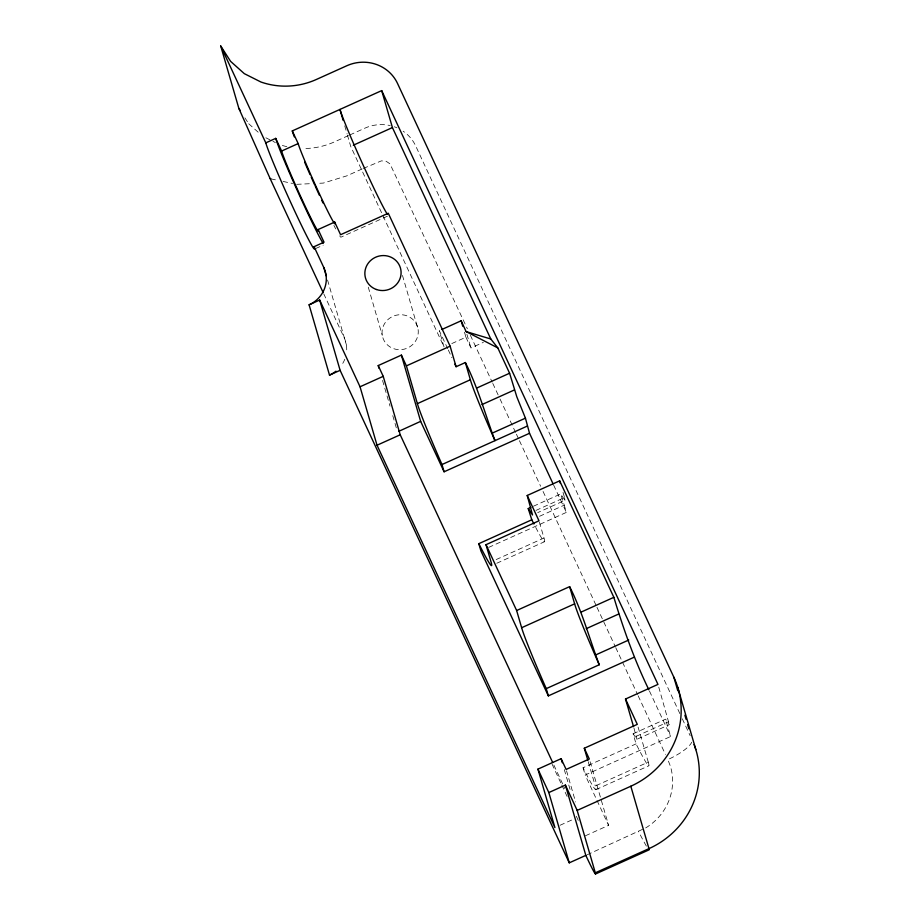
<?xml version="1.0" encoding="UTF-8"?>
<svg xmlns="http://www.w3.org/2000/svg" width="920" height="920" viewBox="0 0 920 920"><rect width="100%" height="100%" fill="white"/><g stroke="black" fill="none" stroke-linecap="round" stroke-linejoin="round"><path stroke-width="0.69" stroke-dasharray="4.6 3.45" d="M587.109 854.795L645.932 827.781A55.993 53.716 -16.2 0 0 670.323 766.015L667.839 759.586A29.083 8.119 -25 0 0 691.736 742.198M348.473 135.562L334.535 141.852A72.714 69.759 -16.2 0 1 302.864 148.534M349.738 134.998L364.941 128.144A38.548 36.972 -16.2 0 1 390.241 125.591M362.077 168.981L346.874 175.835L323.242 183.091L317.653 183.344M363.342 168.417L381.409 160.862L386.135 161.242L389.976 163.852L467.337 328.762M315.721 248.526L323.173 245.168M387.377 216.234L340.975 237.153A59.627 2.461 65.7 0 1 339.698 235.865M451.789 343.574L465.934 337.203L464.347 331.729M465.934 337.203L470.936 347.967L483.356 342.366M533.428 506.23L560.694 493.948L564.972 500.33L537.717 512.624M535.957 510.416L564.523 497.547L563.028 492.407M539.58 516.281L564.247 505.16L560.694 493.948M488.669 547.411L566.352 512.405L564.247 505.16M496.179 559.567L543.996 538.004L538.993 520.8M496.777 563.247L544.594 541.696M633.121 733.78L665.574 719.152L669.334 724.661L636.893 739.289L633.121 733.78L636.053 743.889A90.896 3.749 65.7 0 0 648.266 762.105L595.274 785.99A90.896 3.749 65.7 0 1 583.061 767.763L636.053 743.889M636.33 736.264L668.782 721.636M585.407 835.785L608.591 825.343L585.166 775.008L670.611 736.506L665.574 719.152M595.872 789.67L648.865 765.785M560.073 825.263L574.241 818.88M296.7 184.322L312.064 183.609M270.871 178.882L277.667 180.308M283.107 181.458L292.617 183.459M265.892 137.781L270.48 140.093M272.941 141.323L275.39 142.565M248.733 123.763L260.337 134.159M244.927 117.852L247.974 122.578M679.869 713.598L415.656 145.866A38.548 36.972 -16.2 0 0 403.155 131.215M682.295 718.807L690.172 735.724M553.667 485.162L566.352 512.405M649.485 691.092L670.611 736.506M470.373 335.259L492.177 382.122M492.786 383.421L499.445 397.739M500.054 399.038L515.798 432.883M516.408 434.183L518.834 439.392M519.432 440.691L540.638 486.254M543.064 491.452L596.367 605.992M596.965 607.292L615.146 646.346M615.744 647.645L637.56 694.508M638.158 695.807L665.413 754.377M447.695 348.68L439.3 330.636L444.072 347.058L350.716 146.383L347.53 135.435M448.293 349.968L451.892 357.696M553.897 765.118L564.788 788.532M552.069 764.129L561.154 783.679M561.764 784.978L567.214 796.697M576.311 816.247L578.737 821.456M323.736 293.79L344.229 337.847A29.083 27.899 -16.2 0 1 346.564 352.107M466.9 334.305L470.936 347.967M658.766 687.159L669.334 724.661M638.077 727.053L648.266 762.105M633.926 727.996L636.893 739.289M590.099 761.702L608.591 825.343M588.225 761.714L595.274 785.99M583.061 767.763L585.166 775.008M566.524 770.799L575.575 801.941M564.282 769.557L570.998 792.672M402.477 275.448L418.059 329.084A18.181 17.434 -16.2 0 1 393.656 348.668A18.181 17.434 -16.2 0 1 388.769 318.849A18.181 17.434 -16.2 0 1 418.059 329.084M344.747 125.844L347.127 134.055M368.276 287.178L382.26 335.317M382.547 380.454L390.022 406.18M392.771 415.656L396.704 429.203M327.554 280.036L346.38 344.804M564.523 497.547L564.972 500.33M344.793 359.248A29.083 27.899 -16.2 0 1 341.182 365.746M335.754 228.942A59.627 2.461 65.7 0 1 333.914 225.411M543.996 538.004A90.896 3.749 65.7 0 1 534.612 525.32M394.335 126.776A38.548 36.972 -16.2 0 1 396.968 127.811M286.81 146.648A72.714 69.759 -16.2 0 1 281.612 145.245M646.38 846.101A29.037 1.46 63.9 0 1 638.63 831.645"/><path stroke-width="1.38" d="M398.774 431.319L420.647 421.36L401.396 355.12L378.223 365.562L379.005 368.276M265.788 142.853L275.724 138.379L281.612 151.041A45.08 1.863 65.7 0 0 303.428 202.515A45.08 1.863 65.7 0 0 318.136 229.54L324.024 242.19L314.088 246.675A59.627 2.461 65.7 0 1 294.63 210.933A59.627 2.461 65.7 0 1 265.788 142.853L220.719 46L238.855 108.399L270.077 178.48L323.127 292.502M294.32 136.862A59.627 2.461 65.7 0 1 292.284 130.916L381.697 90.609L657.961 684.399L625.508 699.027L633.523 726.616M281.612 151.041L298.172 143.577L292.284 130.916M353.315 145.21L392.426 127.581L381.697 90.609M318.136 229.54L334.696 222.077L340.584 234.726L388.274 213.233L450.121 346.173L456.09 366.723L465.37 362.537C477.94 387.481 485.277 414.586 494.971 440.657A90.896 3.749 65.7 0 1 470.361 379.753L465.37 362.537M319.688 300.046L340.112 370.334L329.509 375.107L309.097 304.83L319.688 300.046L360.042 386.779L377.027 445.234L554.921 827.586L537.935 769.131L561.12 758.689L566.134 769.442L589.317 759L584.303 748.236L637.295 724.35L625.508 699.027M441.876 329.475L461.161 320.781L466.095 331.579L497.812 347.909L509.599 373.232L516.81 396.808L525.435 418.163L529.529 433.274L553.069 483.862M360.042 386.779L383.226 376.326L378.223 365.562M529.529 433.274L444.095 471.787L441.991 464.542A90.896 3.749 65.7 0 1 417.381 403.638L406.41 365.884L450.121 346.173M417.381 403.638L470.361 379.753M477.147 387.86L509.599 373.232M377.027 445.234L400.211 434.78L383.226 376.326M481.999 404.558L514.452 389.93M492.982 432.791L525.435 418.163M441.991 464.542L527.424 426.029M530.84 507.403L528.241 508.576L532.519 514.958L527.217 495.477L559.67 480.849L613.858 597.333C623.426 628.935 634.443 660.1 648.887 689.804M633.799 657.374L548.354 695.876L480.907 550.919L478.803 543.674L531.794 519.788L528.241 508.576M478.803 543.674A90.896 3.749 65.7 0 0 491.015 561.89L486.013 544.686L538.993 520.8L527.217 495.477M546.25 688.631A90.896 3.749 65.7 0 1 521.64 627.727L516.637 610.523L569.629 586.638C582.268 611.558 589.432 638.687 599.242 664.757L546.25 688.631L548.354 695.876M521.64 627.727L574.632 603.842L569.629 586.638M581.405 611.961L613.858 597.333M586.259 628.647L618.711 614.019M596.298 654.649L628.751 640.021M565.397 785.093L585.822 855.381L569.261 862.845L548.837 792.557L565.397 785.093L577.173 810.416L595.309 872.815L648.956 848.631A85.077 81.615 -16.2 0 0 694.082 744.556M577.173 810.416L630.821 786.232A85.077 81.615 -16.2 0 0 673.865 677.235L397.532 83.467A38.548 36.972 -16.2 0 0 346.817 65.745L316.411 79.453A72.714 69.759 -16.2 0 1 260.946 82.018L244.317 73.657L230.598 61.364L220.719 46M595.505 874L649.117 849.827A29.037 1.46 63.9 0 0 648.956 848.631M466.095 331.579L490.808 339.008L497.812 347.909M270.077 178.48L270.871 178.882M238.855 108.399L240.373 110.768M392.426 127.581L490.808 339.008M454.894 364.147L456.09 366.723M401.396 355.12L406.41 365.884M486.013 544.686L516.637 610.523M420.647 421.36L444.095 471.787M314.088 246.675L323.805 267.559L326.209 275.827M400.211 434.78L552.69 762.519M537.935 769.131L548.837 792.557M340.112 370.334L569.261 862.845M677.695 687.206L695.819 749.605M673.865 677.235L677.798 690.805M684.894 715.219L686.078 719.29M687.654 724.719L688.838 728.789M559.67 480.849L560.418 483.414M630.821 786.232L648.956 848.631M461.161 320.781L462.748 326.255M584.303 748.236L587.834 760.369M561.12 758.689L562.304 762.76M343.148 120.37L339.974 109.422A59.627 2.461 65.7 0 0 362.411 163.507A59.627 2.461 65.7 0 0 387.389 214.36M335.972 371.162A29.083 27.899 -16.2 0 1 329.509 375.107M323.805 267.559A29.083 27.899 -16.2 0 1 309.097 304.83M334.696 222.077A45.08 1.863 65.7 0 1 319.987 195.052A45.08 1.863 65.7 0 1 298.172 143.577M323 202.998A59.627 2.461 65.7 0 1 321.759 200.33M319.401 195.258A59.627 2.461 65.7 0 1 315.296 186.288M314.721 185A59.627 2.461 65.7 0 1 311.236 177.249M310.097 174.673A59.627 2.461 65.7 0 1 304.669 162.23M323.138 243.328A59.627 2.461 65.7 0 1 298.16 192.464A59.627 2.461 65.7 0 1 275.724 138.379M533.933 523.997A90.896 3.749 65.7 0 1 531.794 519.788M599.242 664.757A90.896 3.749 65.7 0 1 574.632 603.842M595.297 872.804A29.026 1.196 65.7 0 1 585.822 855.381M376.475 289.524A18.181 17.434 -16.2 0 0 400.878 269.939A18.181 17.434 -16.2 0 0 371.577 259.704A18.181 17.434 -16.2 0 0 376.475 289.524"/></g></svg>
